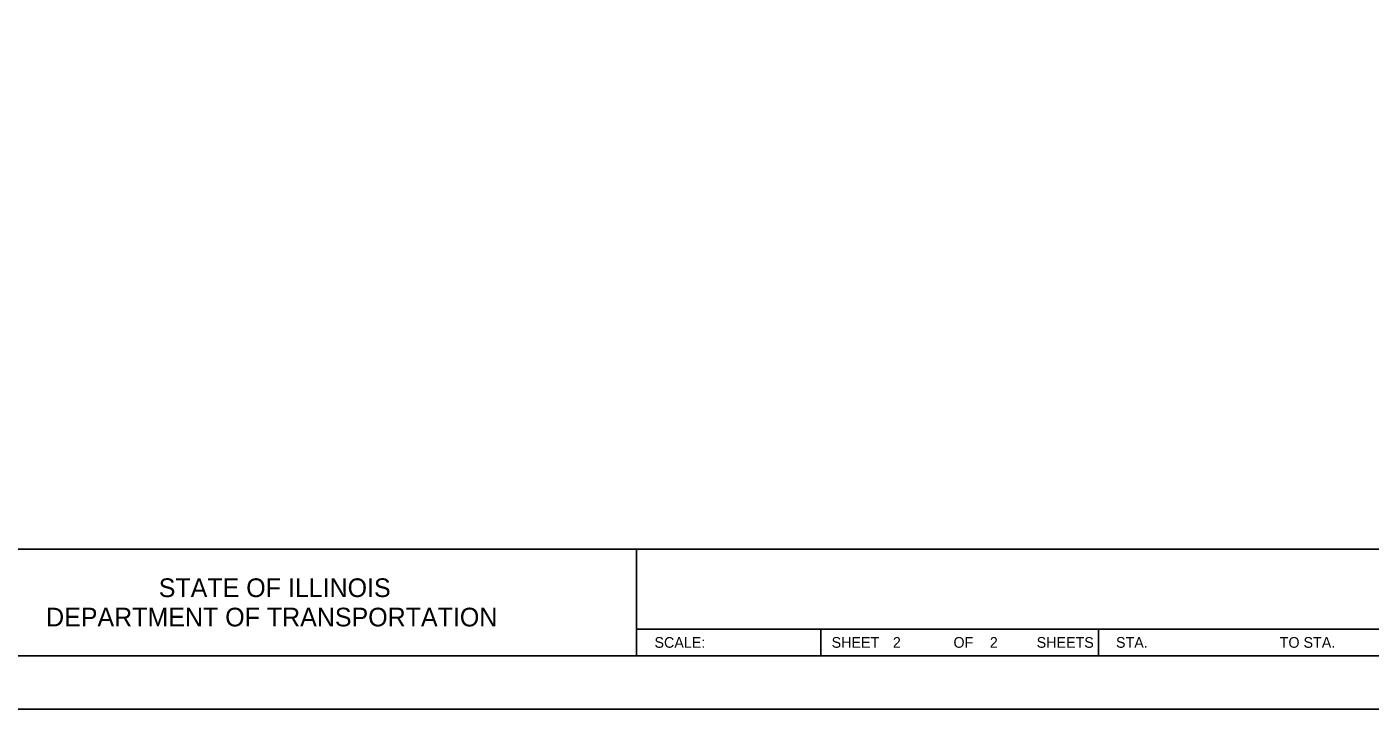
# Model space of a CAD drawing. Extents: x 2400451 to 2402551, y 420853 to 421881.
# Drawn here: x 2402172.6 to 2402424.2, y 420991.1 to 421118.9 of the extents above; entities that cross this region are included whole.
import ezdxf

# ---------------------------------------------------------------- set-up
doc = ezdxf.new("R2010")
doc.units = 0
for name, color, linetype in [('Level 48', 7, 'Continuous'), ('Sheets_50 Reference Boundary', 7, 'Continuous'), ('Sheets_General Details', 7, 'Continuous'), ('Sheets_Printer Plotting Border', 7, 'Continuous')]:
    doc.layers.add(name, color=color, linetype=linetype)

msp = doc.modelspace()

# ---------------------------------------------------------------- linework, layer by layer
at = {"layer": 'Level 48'}
msp.add_lwpolyline([(2401871.31, 421431.06), (2402551.31, 421431.06), (2402551.31, 420991.06), (2401871.31, 420991.06)], close=True, dxfattribs=at)
at = {"layer": 'Sheets_50 Reference Boundary'}
msp.add_lwpolyline([(2401911.31, 421421.06), (2402541.31, 421421.06), (2402541.31, 421021.06), (2401911.31, 421021.06)], close=True, dxfattribs=at)
at = {"layer": 'Sheets_General Details'}
for p, q in [((2401911.31, 421021.06), (2402541.31, 421021.06)), ((2402286.8, 421021.06), (2402286.8, 421001.06)), ((2402286.8, 421006.06), (2402440.8, 421006.06)), ((2402321.31, 421006.06), (2402321.31, 421001.06)), ((2402373.31, 421006.06), (2402373.31, 421001.06)), ((2402551.31, 420991.06), (2401871.31, 420991.06))]:
    msp.add_line(p, q, dxfattribs=at)
msp.add_lwpolyline([(2401911.31, 421421.06), (2402541.31, 421421.06), (2402541.31, 421001.06), (2401911.31, 421001.06)], close=True, dxfattribs=at)
at = {"layer": 'Sheets_Printer Plotting Border'}
msp.add_lwpolyline([(2401871.31, 420991.06), (2402551.31, 420991.06), (2402551.31, 421431.06), (2401871.31, 421431.06)], close=True, dxfattribs=at)

# ---------------------------------------------------------------- texts
at = {"layer": 'Sheets_General Details'}
for s, height, p in [('STATE OF ILLINOIS', 3.5, (2402197.34, 421012.06)), ('DEPARTMENT OF TRANSPORTATION', 3.5, (2402176.24, 421006.56)), ('SCALE:          ', 2, (2402290.18, 421002.56)), ('SHEET', 2, (2402323.35, 421002.56)), (' 2 ', 2, (2402334.08, 421002.56)), ('OF', 2, (2402346.17, 421002.56)), ('2  ', 2, (2402352.98, 421002.56)), ('SHEETS', 2, (2402361.75, 421002.56)), ('STA.', 2, (2402376.61, 421002.56)), ('TO STA.', 2, (2402407.27, 421002.56))]:
    msp.add_text(s, height=height, dxfattribs=at).set_placement(p)

doc.saveas('drawing.dxf')
